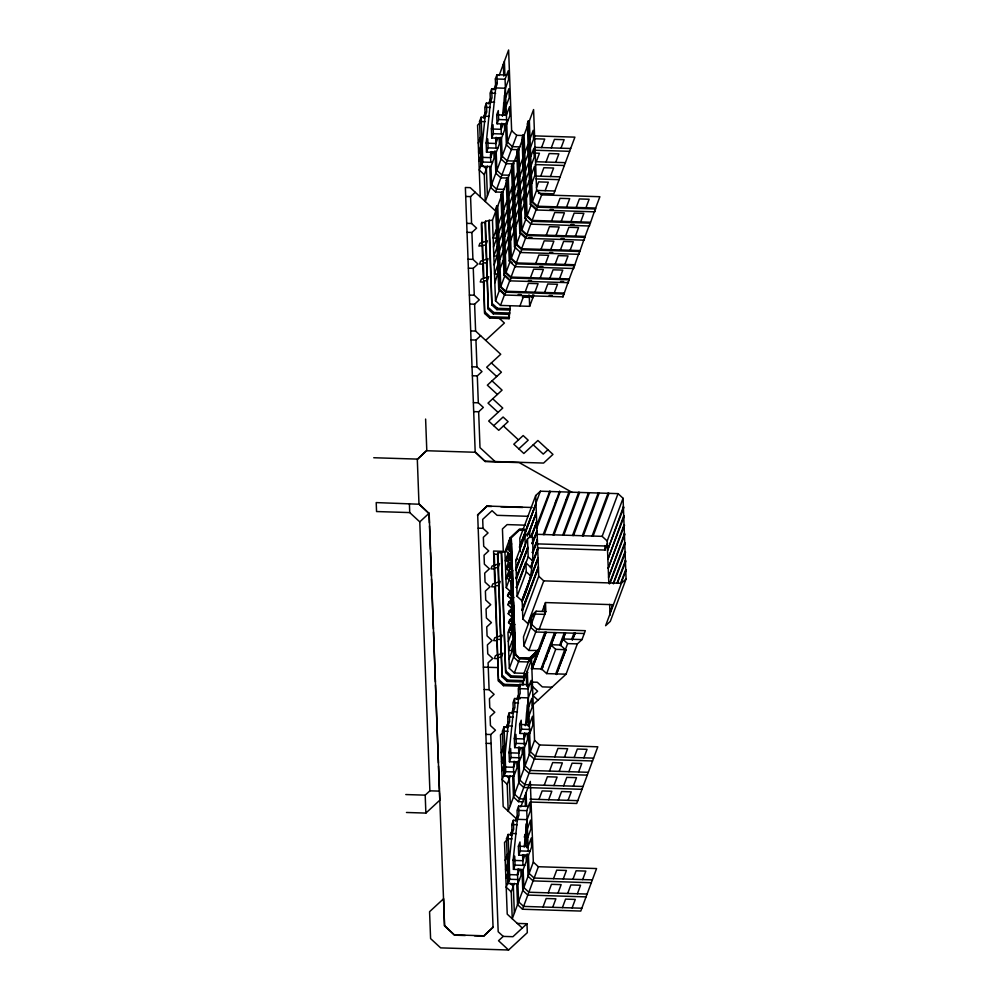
<?xml version="1.0" encoding="UTF-8"?>
<svg xmlns="http://www.w3.org/2000/svg" width="1000" height="1000" viewBox="0 0 1000 1000"><rect width="100%" height="100%" fill="white"/><g stroke="black" fill="none" stroke-linecap="round" stroke-linejoin="round"><path stroke-width="1.5" d="M496.65 238.487L496.312 229.525L493.15 238.025L497.312 238.162M497.312 248.25L497.512 246.038L493.825 255.963L497.987 256.087M497.537 254.225L494.162 264.925M497.975 266.175L498.775 264.05M498 274.35L497.663 265.387M509.2 556.838L509.3 559.825L509.775 556.925L508.438 552.288L505.275 560.788L508.05 560.875M512.125 642.725L512.925 640.6L512.15 650.9M480.9 157.338L485.163 116.275L484.825 107.3L486.4 103.05L490.562 103.188M499.15 137.95L499.375 143.938L496.213 152.438L486.5 152.125L486.175 143.162L490.425 102.1L490.087 93.138L491.675 88.888L495.838 89.012M482.287 157.375L490.6 157.637L491.238 151.562M487.55 143.212L495.875 143.475L496.5 137.387M504.425 123.787L504.65 129.762L501.488 138.262L491.775 137.963L491.438 129L501.15 129.3L501.775 123.212M502.562 115.612L505.4 88.238L508.562 79.725L508.225 70.763L505.062 79.262L507.425 142.025L512.45 146.662L519.913 146.9M503.812 766.988L508.075 725.913L507.738 716.95L509.312 712.7L513.475 712.825M522.062 747.6L522.288 753.575L519.125 762.087L509.412 761.775L509.075 752.812L513.337 711.75L513 702.775L514.587 698.525L520.125 698.7M527.325 733.438L527.55 739.412L524.388 747.913L514.688 747.613L514.35 738.637L518.612 697.575L518.275 688.612L519.85 684.362L529.562 684.663M505.2 767.025L513.513 767.288L514.15 761.2M510.462 752.85L518.787 753.112L519.412 747.038M507.85 874.562L512.112 833.5L511.775 824.538L513.35 820.288L517.513 820.413M515.737 738.688L524.05 738.95L524.688 732.862M525.475 725.263L528.312 697.875L531.475 689.375L531.138 680.413L527.975 688.913L519.663 688.65M526.1 855.188L526.325 861.162L523.162 869.663L513.462 869.362L513.125 860.4L517.388 819.325L517.05 810.362L518.625 806.112L528.337 806.413M509.237 874.613L517.562 874.875L518.188 868.787M514.513 860.438L522.825 860.7L523.462 854.613M524.25 847.013L527.087 819.638L530.25 811.137L529.913 802.163L526.75 810.675L528.263 851.012M508.988 659.4L512.675 649.488L512.562 646.5M493.875 152.125L494.1 158.1L490.938 166.6L481.238 166.3L479.55 121.475L481.138 117.225L485.288 117.35M491.775 137.963L493.363 133.713L493.025 124.75L491.438 129L495.7 87.925L495.363 78.963L496.938 74.713L506.65 75.013M483.312 118.025L485.425 112.35M488.587 103.85L490.688 98.175M493.85 89.675L496.488 82.587M499.125 75.512L508.612 50L511.637 130.688L485.288 201.537L484.275 174.65L487.438 166.137M478.25 143.112L480.275 137.675M480.613 146.637L478.587 152.075L481.6 154.863M478.925 161.05L481.45 154.238M486.175 143.162L487.75 138.912L488.088 147.875L486.5 152.125M496.712 114.825L498.288 110.575L498.625 119.537L497.05 123.787L506.75 124.1L509.913 115.588L509.575 106.625L506.413 115.125L496.712 114.825L497.05 123.787M505.737 97.2L508.9 88.7L509.237 97.662L506.075 106.163M481.287 164.575L479.263 170.012L484.275 174.65M481.238 166.3L482.812 162.05L481.138 117.225M502.388 116.088L503.975 111.838L503.638 102.863M490.6 157.637L492.713 151.975M495.875 143.475L497.987 137.8M501.15 129.3L503.25 123.625M506.712 181.838L503.013 191.762L502.013 191.725L500.95 194.562L503.988 275.25L510.05 280.85L568.288 282.675L568.25 281.737L563.013 296.85L504.787 295.025L498.713 289.425L495.688 208.725L496.688 208.762L492.475 220.1L485.513 221.238L485.012 222.562L481.775 222.463L481.275 223.8L482.688 261.163M503.25 192.25L495.588 192L516.663 135.325L511.637 130.688M495.688 208.725L496.737 205.9L497.75 205.925L501.438 196.012M578.825 254.338L578.787 253.4L573.55 268.5L515.325 266.675L509.25 261.075L506.225 180.387L507.275 177.55L508.288 177.587L512.5 166.25L511.488 166.225L514.525 246.912L520.588 252.512L578.825 254.338L584.062 239.225L584.1 240.162L525.862 238.337L519.8 232.738L516.763 152.05L517.812 149.213L518.825 149.25L522.513 139.325M511.488 166.225L512.55 163.388L513.562 163.412L517.25 153.5M527.263 126.575L524.1 135.075L523.088 135.05L522.038 137.875L525.062 218.562L531.138 224.163L589.362 225.987L594.6 210.888L594.637 211.825L536.4 210L530.337 204.4L527.3 123.713L528.362 120.875L529.362 120.9L533.587 109.562L536.613 190.263L532.4 201.588L537.425 206.225L595.65 208.05L599.875 196.713L541.638 194.887L536.613 190.263M485.85 244.988L478.888 246.112L479.938 243.275L487.413 240.812L485.85 244.988L486.413 259.925M482.8 264.15L483.3 262.812L486.525 262.913L488.075 258.738L480.613 261.212L479.562 264.05L482.8 264.15L483.363 279.088M498.425 223.863L501.587 215.362M503.688 209.688L506.85 201.188M508.963 195.512L512.125 187.013L512.463 195.975L509.3 204.488M514.225 181.35L517.388 172.85L517.725 181.812L514.562 190.312M519.5 167.175L522.663 158.675L523 167.638L519.837 176.137M524.775 153.012L527.938 144.5L528.275 153.475L525.112 161.975M530.037 138.837L533.2 130.338L533.538 139.3L530.375 147.8M497.013 232.587L497.537 231.175M493.488 247L497.7 235.662M498.762 232.825L501.925 224.325M504.025 218.65L507.188 210.15M429.387 522.85L429.038 513.5L418.988 504.225L417.312 459.4L426.788 450.438L425.613 419.062M483.475 282.075L483.963 280.738L487.2 280.837L488.75 276.675L481.287 279.137L480.238 281.975L483.475 282.075L484.65 313.463L489.675 318.087L509.087 318.7L510.238 305.725M499.1 241.788L502.262 233.287M504.363 227.625L507.525 219.112M509.637 213.45L512.8 204.95L513.138 213.912L509.975 222.413M514.9 199.275L518.062 190.775L518.4 199.737L515.237 208.25M520.175 185.113L523.337 176.6L523.675 185.575L520.513 194.075M525.45 170.938L528.612 162.438L528.95 171.4L525.788 179.9M530.712 156.762L533.875 148.262L534.212 157.225L531.05 165.738M499.438 250.75L502.6 242.25M504.7 236.588L507.863 228.088M417.312 459.4L426.788 450.438M498.713 262.55L494.5 273.888L498.663 274.025M499.775 259.725L502.925 251.213M505.037 245.55L508.2 237.05M510.312 231.375L513.475 222.875L513.812 231.838L510.65 240.35M515.575 217.213L518.737 208.713L519.075 217.675L515.913 226.175M520.85 203.038L524.012 194.537L524.35 203.5L521.188 212M526.125 188.863L529.275 180.362L529.612 189.325L526.45 197.838M531.388 174.7L534.55 166.2L534.888 175.162L531.725 183.663M541.562 147.575L544.725 139.075L535.025 138.763M494.837 282.863L498.2 272.15M500.1 268.688L503.263 260.188M505.375 254.513L508.537 246.012M484.65 313.463L483.963 280.738M509.462 314.375L493.288 313.863L488.275 309.237L485.513 221.238M509.85 310.05L496.912 309.65L491.887 305.012L489.237 220M498.713 289.425L499.762 286.588L496.737 205.9M503.988 275.25L505.037 272.413L502.013 191.725M509.25 261.075L510.312 258.25L507.275 177.55M514.525 246.912L515.575 244.075L512.55 163.388M519.8 232.738L520.85 229.9L517.812 149.213M525.062 218.562L526.112 215.738L523.088 135.05M530.337 204.4L531.388 201.562L528.362 120.875M536.512 187.55L538.625 181.887L548.325 182.188L545.163 190.688M540.725 176.213L543.888 167.712L553.6 168.025L550.438 176.525M546 162.05L549.163 153.55L558.862 153.85L555.7 162.35M551.275 147.875L554.438 139.375L564.138 139.675L560.975 148.188M418.988 504.225L376.213 502.587L376.55 511.55L409.738 512.587L419.775 521.862L429.888 790.825L425.2 795.15L405.788 794.55M500.525 305.425L495.513 300.788L499.725 289.45L504.75 294.088L500.525 305.425L529.65 306.337L533.862 295M564.038 293.075L505.8 291.25L500.775 286.613L505 275.275L509.012 278.988M573.55 268.5L573.525 267.575L569.3 278.913L511.075 277.087L506.05 272.45L510.262 261.112L512.275 262.962M574.575 264.738L516.337 262.913L511.325 258.275L515.538 246.938M521.613 248.738L516.587 244.1L520.8 232.775L525.825 237.4L521.613 248.738L579.85 250.562M589.362 225.987L589.325 225.062L585.112 236.4L526.875 234.575L521.862 229.938L526.075 218.6M532.15 220.4L527.125 215.763L531.35 204.425L536.362 209.062L532.15 220.4L590.388 222.225M489.675 318.087L490.163 316.75L485.15 312.125M493.288 313.863L493.787 312.538L488.762 307.9M496.912 309.65L497.413 308.312L492.388 303.675M505.8 291.25L510.012 279.913M511.075 277.087L515.288 265.75M516.337 262.913L520.562 251.575M526.875 234.575L531.1 223.238M537.425 206.225L541.638 194.887M504.787 295.025L505.838 292.188L499.762 286.588M510.05 280.85L511.1 278.012L505.037 272.413M515.325 266.675L516.375 263.85L510.312 258.25M520.588 252.512L521.65 249.675L515.575 244.075M525.862 238.337L526.912 235.5L520.85 229.9M531.138 224.163L532.188 221.337L526.112 215.738M536.4 210L537.45 207.162L531.388 201.562M429.038 513.5L419.1 503.925M519.938 306.038L523.625 296.112L524.987 296.875M525.212 291.863L528.375 283.363L538.075 283.663L534.913 292.162M530.487 277.688L533.65 269.188L543.35 269.488L540.188 278M535.75 263.525L538.913 255.012L548.625 255.325L545.462 263.825M541.025 249.35L544.188 240.85L553.888 241.15L550.725 249.65M546.287 235.175L549.45 226.675L559.163 226.975L556 235.487M551.562 221.012L554.725 212.5L564.425 212.812L561.263 221.312M556.838 206.838L560 198.337L569.7 198.637L566.538 207.138M528.488 296.262L529.012 294.85M572.175 492.425L519.212 462.6L485.25 461.525L475.2 452.262L465.375 187.488L470.225 187.638L495.337 210.812M544.625 292.475L547.788 283.962L557.487 284.275L554.325 292.775M549.888 278.3L553.05 269.8L562.762 270.1L559.6 278.6M555.163 264.125L558.325 255.625L568.038 255.925L564.875 264.438M560.438 249.963L563.6 241.45L573.3 241.762L570.138 250.263M565.7 235.787L568.862 227.288L578.575 227.587L575.413 236.088M570.975 221.612L574.138 213.113L583.837 213.412L580.675 221.925M576.237 207.45L579.4 198.938L589.113 199.25L585.95 207.75M485.25 461.525L475.312 451.962M487.038 506.062L477.562 515.013L487.038 506.062L532.075 507.475M568.288 282.675L569.3 278.913M584.1 240.162L585.112 236.4M594.637 211.825L595.65 208.05M493.75 555.525L494.25 554.188L497.475 554.288L497.975 552.95L504.938 551.825L510.213 537.65L519.587 528.987L524.188 529.138M494.75 567.638L494.25 568.975L491.012 568.875L492.075 566.038L499.538 563.562L497.987 567.737L494.75 567.638L495.363 584.075M505.863 550.95L506.925 548.112L511.6 543.775L510.55 546.613L505.863 550.95L510.887 555.575L506.2 559.913L511.225 564.55L506.538 568.875L511.562 573.513L506.875 577.837L511.9 582.475L512.95 579.637L507.925 575L512.612 570.675L507.587 566.038L512.275 561.712L507.262 557.075L511.938 552.75L506.925 548.112M513.337 597.025L511.225 537.675L515.5 654.525L519.475 658.2L529.175 658.5L537.675 650.45L538.688 650.475L532.45 667.262M494.925 586.9L495.425 585.562L498.663 585.662L500.213 581.5L492.75 583.962L491.688 586.8L494.925 586.9L496.838 637.625M506.2 559.913L507.262 557.075M509.137 555.35L509.663 553.925L509.888 559.913M524.225 530.062L519.513 530.212L524.113 530.363M505.613 569.75L508.775 561.25M510.887 555.575L511.938 552.75M506.538 568.875L507.587 566.038M626.075 578.962L621.388 583.3L605.612 625.712L610.3 621.375L626.075 578.962L623.062 498.275L618.038 493.638L540.375 491.2L535.688 495.538L519.812 538.25L520.312 551.7M505.95 578.713L510.175 567.375L510 562.9M511.225 564.55L512.275 561.712M506.875 577.837L507.925 575M519.487 547.112L535.862 503.95L520.013 547.6L519.487 547.112L535.862 503.95M535.6 504.038L540.375 491.2M535.688 495.538L538.725 576.225L543.75 580.862L527.863 623.575L522.837 618.938L522.163 601L517.15 596.375L515.8 560.513L524.925 535.975L529.612 531.65L529.837 537.625M510.75 591.8L506.287 587.675L510.513 576.35L510.337 571.862M511.562 573.513L512.612 570.675M527.238 536.213L536.2 512.975L528.825 533.85M528.787 532.913L536.2 512.975M515.625 569.462L525.237 544.475L515.625 569.462L516.15 569.938L525.275 545.413L524.925 535.975M525.262 544.938L527.513 538.888L532.2 534.55C534.188 557.562 532.337 579.95 522.163 601M507.55 595.775L508.6 592.938L513.288 588.612L512.238 591.438L507.55 595.775L512.575 600.4L507.887 604.738L512.913 609.375L508.225 613.7L513.25 618.337L508.562 622.663L513.587 627.3L514.587 654.2L509.325 668.375L514.35 673L524.05 673.312L529.325 659.137L538.688 650.475L528.875 650.462L523.85 645.837L523.513 636.862L531.438 615.562L536.125 611.225L545.825 611.538L545.487 602.562L613.438 604.7M531 536.4L536.688 521.962L531.487 535.95M515.962 578.425L527.837 547.375L515.962 578.425L516.487 578.913L527.863 548.312L527.35 547.825M531.3 536.975L532.2 534.55M531.525 536.888L536.725 522.9L536.2 522.413M536.625 525.662L549.825 491.037L550.35 491.525L536.587 528.538M507.887 604.738L508.938 601.9L513.625 597.575L508.6 592.938M532.025 543.5L537.025 530.925L532.025 543.5L532.55 543.987L537.062 531.862L536.538 531.388M525.425 562.85L525.95 563.337L516.825 587.875L516.3 587.388L525.913 562.4L526.275 571.838L517.15 596.375M525.913 562.4L516.3 587.388M496.95 640.7L497.45 639.362L500.675 639.462L502.225 635.288L494.762 637.762L493.713 640.588L496.95 640.7L497.512 655.638M527.513 538.888L528.188 556.812L525.938 562.875L530.95 567.513M512.575 600.4L513.625 597.575M508.225 613.7L509.275 610.862L513.962 606.538L508.938 601.9M439.812 800.387L429.15 513.2L419.775 521.862M532.362 552.463L537.362 539.9L532.362 552.463L532.888 552.95L537.4 540.825L536.875 540.35M512.913 609.375L513.962 606.538M508.562 622.663L509.613 619.837L514.3 615.5L509.275 610.862M537.212 549.312L537.737 549.8L530.975 567.975L530.45 567.487L537.7 548.862L531.462 565.638M555.363 502.738L556.413 499.888M558.538 494.188L559.6 491.35L560.125 491.838L544.237 534.55L543.225 534.513L559.6 491.35M497.625 658.625L498.113 657.288L501.35 657.387L502.9 653.225L495.438 655.688L494.387 658.525L497.625 658.625L498.462 681.038L503.488 685.675L519.913 686.188M512.188 621.175L507.975 632.513L509.325 668.375M513.25 618.337L514.3 615.5M509.95 628.8L514.975 633.438L513.925 636.263L508.9 631.638L509.95 628.8L514.637 624.462L509.613 619.837M521.663 601.15L538.038 557.975L521.663 601.15L522.188 601.638L538.075 558.925L537.55 558.438M508.312 641.475L512.525 630.138M514.637 624.462L513.587 627.3L508.9 631.638M522 610.175L538.375 567.013L522 610.175L522.525 610.662L538.413 567.95L537.888 567.463M512.337 640.525L508.65 650.438L512.812 650.562M498.462 681.038L495.425 585.562M566.188 500.2L567.25 497.35M512.513 645L513.038 643.587M522.837 618.938L538.725 576.225M523.387 684.95L523.275 681.963L507.1 681.45L502.088 676.812L497.975 552.95M524.05 673.312L523.663 677.638L510.725 677.225L505.7 672.588L501.712 551.712M503.488 685.675L503.988 684.338L498.963 679.7M507.1 681.45L507.6 680.113L502.575 675.475M510.725 677.225L511.225 675.888L506.2 671.25M531.375 624.012L536.125 611.225M523.85 645.837L531.775 624.525L531.438 615.562M519.475 658.2L515.6 654.225M514.35 673L519.612 658.838L514.587 654.2M542.325 611.087L545.487 602.562M528.875 650.462L536.8 629.163L531.775 624.525M538.962 630L545.825 611.538M529.175 658.5L537.675 650.45M516.788 761.775L517.013 767.75L513.85 776.25L504.15 775.95L502.463 731.125L504.038 726.875L508.2 727M506.225 727.663L508.338 722M511.5 713.5L513.6 707.825M516.763 699.325L518.35 695.075M522.038 685.15L531.525 659.65L534.55 740.337L508.2 811.188L507.188 784.287L510.35 775.788M531.95 669.212L546.05 632.312L531.95 669.212L531.325 668.637L544.837 632.275L545.475 632.863M501.163 752.763L503.688 745.962M503.525 756.287L501.5 761.725L504.513 764.513M504.363 763.888L501.838 770.688L503.713 768.962M465.3 935.512L454.575 935.175L444.538 925.9L443.638 898.713L429.575 911.7L430.588 938.6L440.637 947.875L508.575 950L527.312 932.675L526.975 923.713L517.263 923.413M509.075 752.812L510.662 748.562L511 757.525L509.412 761.775M514.35 738.637L515.925 734.388L516.263 743.363L514.688 747.613M519.625 724.475L521.2 720.225L521.538 729.188L519.963 733.438L529.663 733.737L532.825 725.238L532.487 716.275L529.325 724.775L519.625 724.475L519.963 733.438M536.8 629.163L585.325 630.675L582.013 639.575L577.337 643.9L566.062 674.2L546.65 673.6L541.638 668.962L550.65 644.725L560.35 645.025L565.375 649.663L567.625 643.6L562.612 638.962L560.35 645.025M555.175 633.162L554.55 632.587L541.025 668.938L541.65 669.525L555.763 632.625L548.188 652.987M543.325 666.075L541.65 669.525M545.487 660.25L547.112 655.888M528.65 706.85L531.812 698.337L532.15 707.312L528.987 715.812M504.7 772.85L502.175 779.663L507.188 784.287M504.15 775.95L505.725 771.7L504.038 726.875M525.3 725.725L526.875 721.475L526.538 712.513M546.65 673.6L555.675 649.35L550.65 644.725M513.513 767.288L515.625 761.625M518.787 753.112L520.887 747.45M524.05 738.95L526.163 733.275M564.888 633.462L564.25 632.888L559.75 645.013L560.375 645.588L565.462 632.925L562.962 639.663M608.8 582.725L607.175 540.988L602.15 536.35L618.038 493.638M454.575 935.175L444.637 925.612M565.4 650.225L564.763 649.638L555.75 673.875L556.388 674.463L565.988 649.675L555.675 649.35M565.988 649.675L556.388 674.463M607.175 540.988L623.062 498.275M537.413 547.938L605.025 550.062L607.575 543.212M572.337 639.825L575.175 633.225L572.337 639.825L571.712 639.25L573.962 633.188L574.587 633.775M622.837 510.1L623.375 506.775L607.525 550.425L623.9 507.25M523.088 801.8L518.488 801.65L539.575 744.975L534.55 740.337M520.837 869.362L521.062 875.337L517.9 883.838L508.188 883.538L506.5 838.713L508.088 834.45L512.25 834.587M623.513 528.038L624.05 524.7L608.2 568.35L624.575 525.188M510.262 835.25L512.375 829.587M515.538 821.075L517.65 815.413M520.812 806.912L530.288 781.4L533.325 862.087L512.25 918.775L511.238 891.875L514.4 883.375M623.85 537L624.388 533.675L608.538 577.312L624.913 534.15M505.2 860.35L507.738 853.55M609.375 583.925L624.725 542.638L625.25 543.112L609.938 583.438M507.562 863.875L505.538 869.312L508.55 872.087M613.413 582.925L625.062 551.6L624.525 554.925M613.45 583.85L625.588 552.087M483.688 936.087L493.175 927.125L483.688 936.087L474.5 935.8M508.4 871.475L505.875 878.275L507.75 876.55M513.125 860.4L514.7 856.15L515.037 865.113L513.462 869.362M518.387 846.225L519.975 841.975L520.312 850.938L518.725 855.188L528.438 855.5L531.6 847L531.263 838.025L528.1 846.525L518.387 846.225L518.725 855.188M616.925 583.35L625.4 560.562L624.862 563.9M617.487 582.85L625.925 561.05M524.263 837.1L525.312 834.262L525.65 843.238L524.6 846.062M527.425 828.6L530.588 820.1L530.925 829.062L527.762 837.562M508.738 880.438L506.213 887.237L511.238 891.875M538.962 799.425L542.125 790.925L551.825 791.225L548.663 799.737M544.225 785.263L547.388 776.75L557.1 777.062L553.938 785.562M549.5 771.087L552.663 762.588L562.362 762.887L559.2 771.388M554.763 756.912L557.925 748.413L567.638 748.713L564.475 757.225M508.188 883.538L509.775 879.287L508.088 834.45M612.5 605.125L609.888 613.175L613.062 604.637M620.438 583.763L625.737 569.525L626.263 570.013L621 583.275M517.562 874.875L519.663 869.2M522.825 860.7L524.938 855.037M558.375 800.037L561.538 791.538L571.237 791.838L568.075 800.337M563.638 785.863L566.8 777.362L576.512 777.663L573.35 786.175M568.913 771.7L572.075 763.188L581.775 763.5L578.612 772M574.175 757.525L577.337 749.025L587.05 749.325L583.888 757.825M538.35 866.725L596.575 868.55L580.775 911.062L522.537 909.237L538.35 866.725L533.325 862.087M543 907.013L546.163 898.512L555.875 898.812L552.712 907.312M548.275 892.837L551.438 884.338L561.138 884.638L557.975 893.15M553.538 878.675L556.7 870.163L566.413 870.475L563.25 878.975M562.413 907.625L565.575 899.112L575.275 899.425L572.112 907.925M567.688 893.45L570.85 884.95L580.55 885.25L577.388 893.75M572.95 879.275L576.112 870.775L585.825 871.087L582.663 879.587M480.387 122.587L477.575 125.188L480.275 196.912M465.712 196.45L470.562 196.6L475.25 192.275M467.062 232.312L471.912 232.463L476.6 228.137L471.575 223.5L466.725 223.35M468.413 268.175L473.263 268.325L477.95 264L472.925 259.363L468.075 259.212M469.75 304.037L474.613 304.188L479.288 299.862L474.275 295.225L469.412 295.075M471.1 339.9L475.95 340.05L480.637 335.712M485.662 340.35L504.4 323.025L499.375 318.4M472.45 375.763L477.3 375.913L481.987 371.575L476.962 366.95L472.113 366.788M473.8 411.625L478.65 411.775L483.338 407.438L478.312 402.812L473.462 402.65M493.713 425.675L503.088 417.013L508.1 421.65L498.738 430.312L488.688 421.037L502.75 408.05L492.7 398.775M518.825 448.85L528.188 440.188L523.162 435.55L513.8 444.212L523.837 453.488L537.9 440.5L552.962 454.4L543.587 463.062L485.363 461.238M547.938 449.762L543.25 454.1L533.212 444.825M511.112 537.975L519.612 529.925M515.8 560.513L517.675 558.775M537.638 653.312L528.263 661.975L518.562 661.663L513.538 657.038L510.675 580.975M523.6 676.35L527.762 672.5M485.925 734.375L490.775 734.525L495.462 730.2L490.438 725.562L490.1 716.6L494.787 712.262L489.775 707.625L489.438 698.662L494.113 694.338L489.1 689.7L484.237 689.55M503.787 731.775L500.487 734.825L503.175 806.55L516.575 818.913M532.45 705.275L566.062 674.2M406.463 812.475L425.875 813.088L439.925 800.088M507.837 839.362L504.525 842.412L507.225 914.137L522.288 928.037M526.975 923.713L512.925 936.7L503.212 936.4L498.525 940.725L508.575 950M523.1 297.525L526.862 296.212L530.1 296.312L532.812 297.838L532.7 294.85M531.45 297.075L533.337 296.413M495.363 78.963L505.062 79.262M505.4 88.238L495.7 87.925L497.275 83.675L496.938 74.713M491.475 93.175L495.637 93.312M494.588 102.225L490.425 102.1L492.013 97.85L491.675 88.888M486.213 107.35L490.363 107.475M489.312 116.4L485.163 116.275L486.737 112.013L486.4 103.05M498.625 119.537L508.338 119.838M479.55 121.475L485.1 121.65M493.363 133.713L503.062 134.012M516.663 135.325L522.788 135.512M535.05 135.9L574.9 137.15L553.812 193.837L538.488 193.35M534.637 147.35L570.675 148.488M488.088 147.875L497.788 148.188M519.05 149.738L511.388 149.5L506.375 144.863L505.55 123.138M534.375 150.213L569.625 151.325M516.763 152.05L517.775 152.075M533.913 153.062L539.45 153.238L536.3 161.737L565.413 162.662M516.138 161.112L507.175 160.825L502.15 156.2L501.488 138.262M482.812 162.05L492.525 162.35M513.787 163.9L506.125 163.663L501.1 159.025L500.288 137.3M535.237 164.575L564.362 165.487M509.375 175.238L501.912 175L496.887 170.362L496.213 152.438M535.188 176.05L560.138 176.825M508.512 178.075L500.85 177.838L495.838 173.2L494.988 150.787M536.1 178.938L559.087 179.662M506.225 180.387L507.238 180.425M504.1 189.4L496.637 189.175L491.613 184.537L490.938 166.6M536.85 190.438L554.875 191M500.95 194.562L501.962 194.587M537.45 207.162L595.688 208.988M550.163 209.5L553.225 209.587M532.188 221.337L590.425 223.162M570.938 224.488L574 224.575M526.912 235.5L585.15 237.325M528.888 237.5L531.962 237.6M561.075 238.512L564.138 238.6M521.65 249.675L579.875 251.5M549.675 252.488L552.737 252.587M516.375 263.85L574.612 265.675M539.812 266.512L542.875 266.613M511.1 278.012L569.338 279.837M528.413 280.487L531.475 280.587M560.588 281.5L563.65 281.6M505.838 292.188L564.075 294.012M518.188 294.513L521.175 294.6M549.188 295.475L552.25 295.575M522.375 297.15L529.312 297.375L529.65 306.337M497.413 308.312L510.35 308.712M493.787 312.538L509.963 313.038M490.163 316.75L509.575 317.362M470.763 330.925L475.613 331.087L500.725 354.263L486.675 367.25L496.712 376.525M426.675 450.737L475.2 452.262M373.738 457.738L417.413 459.1M486.938 506.35L491.587 506.5M500.913 506.8L522.65 507.475M528.025 516.3L497.088 515.325L492.062 510.7L482.688 519.362L483.025 528.325L488.05 532.962L483.363 537.288L483.7 546.25L488.725 550.887L484.038 555.212L484.375 564.188L489.4 568.812L484.712 573.15L485.05 582.112L490.075 586.75L485.387 591.075L485.725 600.05L490.75 604.675L486.062 609.012L486.4 617.975L491.425 622.612L486.737 626.938L487.075 635.913L492.1 640.537L487.413 644.875L487.75 653.838L492.762 658.475L488.088 662.8L489.1 689.7M525.612 525.175L507.125 524.6L502.438 528.925L503.288 551.35L493.575 551.038L494.812 583.913M478.175 528.175L483.025 528.325M536.925 534.312L602.15 536.35M535.825 543.837L606.512 546.05M543.75 580.862L621.388 583.3M584.275 633.513L535.75 631.987L530.725 627.362L530.388 618.387L535.075 614.062L544.775 614.362L544.438 605.4M562.612 638.962L582.013 639.575M567.625 643.6L577.337 643.9M519.575 657.9L529.288 658.2M519.612 658.838L529.325 659.137M483.4 667.138L497.962 667.588M531.925 668.65L541.638 668.962M511.225 675.888L524.163 676.3M507.6 680.113L523.775 680.625L523.663 677.638M531.737 682.087L537.288 682.25L542.312 686.888L552.013 687.2M503.988 684.338L520.413 684.85M528.312 697.875L518.612 697.575L520.188 693.325L519.85 684.362M514.388 702.825L518.55 702.95M517.5 711.875L513.337 711.75L514.925 707.5L514.587 698.525M507.738 716.95L513.275 717.125M512.225 726.05L508.075 725.913L509.65 721.663L509.312 712.7M521.538 729.188L531.237 729.488M502.463 731.125L508.013 731.3M516.263 743.363L525.975 743.662M539.575 744.975L597.812 746.8L576.725 803.475L530.75 802.038M486.262 743.337L491.112 743.487M593.587 758.138L535.363 756.312L530.337 751.675L527.3 670.987M511 757.525L520.7 757.825M592.537 760.962L534.3 759.137L529.288 754.5L528.462 732.788M588.325 772.3L530.087 770.475L525.062 765.837L524.388 747.913M505.725 771.7L515.438 772M587.263 775.138L529.038 773.312L524.012 768.675L523.2 746.95M583.05 786.475L524.812 784.65L519.8 780.013L518.562 747.138M582 789.312L523.763 787.487L518.737 782.85L517.925 761.125M429.888 790.825L439.588 791.125M524.025 798.962L519.55 798.812L514.525 794.188L513.5 766.975M530 799.15L577.788 800.65M518.438 810.413L526.75 810.675M527.087 819.638L517.388 819.325L518.962 815.075L518.625 806.112M511.775 824.538L517.325 824.712M516.275 833.637L512.112 833.5L513.688 829.25L513.35 820.288M506.5 838.713L512.05 838.875M520.312 850.938L530.013 851.25M515.037 865.113L524.75 865.413M592.362 879.887L534.125 878.062L529.113 873.425L528.438 855.5M509.775 879.287L519.475 879.587M591.312 882.725L533.075 880.9L528.05 876.263L527.212 853.85M587.1 894.062L528.862 892.237L523.837 887.6L523.162 869.663M586.038 896.888L527.812 895.062L522.788 890.438L522 869.513M581.825 908.225L523.587 906.4L518.575 901.762L517.487 873.012M454.688 934.875L483.8 935.788M482.375 165.275L486.388 168.975L487.4 195.875M495.588 192L490.562 187.375L489.775 166.45M491.35 362.912L501.4 372.188L487.35 385.175L497.388 394.45M492.025 380.85L502.075 390.125L488.025 403.113L498.062 412.375M503.425 425.975L518.488 439.888M495.062 461.538L480 447.638L478.65 411.775M528.188 556.812L533.212 561.45M526.275 571.838L531.287 576.475M532.05 686.075L537.625 691.225L532.938 695.55L537.962 700.188M506.287 775.837L509.3 778.625L510.312 805.525M518.488 801.65L513.475 797.013L512.688 776.1M510.325 883.425L513.337 886.213L514.35 913.1M522.537 909.237L517.513 904.6L516.725 883.688M503.212 936.4L498.188 931.762L490.775 734.525M496.863 236.287L497.175 237.075M496.987 247.463L497.625 249.025M511.812 641.938L512.45 643.512M512.35 648.7L512.675 649.488M609.637 604.375L610.062 615.2M604.862 545.575L605.025 550.062M562.975 295.912L563.013 296.85M529.362 120.9L532.4 201.588M524.1 135.075L527.125 215.763M518.825 149.25L521.862 229.938M513.562 163.412L516.587 244.1M504.387 61.337L504.9 74.787M508.288 177.587L511.325 258.275M503.338 64.175L503.787 76.125M504.5 95.2L505.262 115.375M526.25 673.812L526.712 686.225M527.413 704.85L528.212 726.112M508.913 314.212L509.087 318.7M500.975 124.812L501.312 133.787M523.888 734.463L524.275 744.925M526.075 792.738L526.587 806.188M503.013 191.762L506.05 272.45M525.025 795.575L525.425 806.438M526.087 823.962L526.987 847.875M513.513 601.688L515.5 654.525M495.65 137.487L496.037 147.95M522.6 854.725L523 865.188M497.75 205.925L500.775 286.613M510.213 537.65L513.413 622.825M509.162 540.487L509.55 550.938M490.475 154.238L490.775 162.125M492.475 220.1L495.513 300.788M504.938 551.825L506.287 587.675M488.75 221.337L491.887 305.012M501.213 553.05L505.7 672.588M484.363 115.188L484.475 118.175M507.275 724.837L507.388 727.825M511.325 832.412L511.438 835.4M485.012 222.562L485.737 241.988M486.525 262.913L488.275 309.237M497.475 554.288L498.55 582.675M498.663 585.662L502.088 676.812M480.363 137.45L480.525 141.925M481.025 155.375L481.362 164.338M503.263 747.087L503.488 753.075M503.938 765.025L504.275 773.988M507.312 854.675L507.475 859.163M507.987 872.613L508.325 881.575M481.775 222.463L482.512 241.887M482.625 244.875L483.237 261.312M483.3 262.812L483.85 277.75M494.25 554.188L494.688 566.138M470.562 196.6L471.575 223.5M471.912 232.463L472.925 259.363M473.263 268.325L474.275 295.225M474.613 304.188L475.613 331.087M475.95 340.05L476.962 366.95M477.3 375.913L478.312 402.812M477.675 514.725L493.062 927.425M429.5 525.975L430.387 549.362M430.5 552.475L431.375 575.862M431.5 578.987L433.375 628.875M433.488 632L435.363 681.888M435.475 685.013L438.413 762.962M438.525 766.087L439.4 789.475M439.525 792.588L444.538 925.9M425.2 795.15L425.875 813.088M409.4 503.625L409.738 512.587M568.875 492.113L552.987 534.812L554.012 534.85L569.9 492.137L568.875 492.113M578.65 492.413L562.762 535.125L563.787 535.163L579.663 492.45L578.65 492.413M588.425 492.725L572.537 535.438L573.562 535.462L589.438 492.75L588.425 492.725M598.2 493.025L582.312 535.737L583.325 535.775L599.212 493.062L598.2 493.025M607.975 493.338L592.087 536.05L593.1 536.075L608.987 493.363L607.975 493.338M623.713 515.737L607.863 559.388L624.237 516.225L623.713 515.737"/></g></svg>
